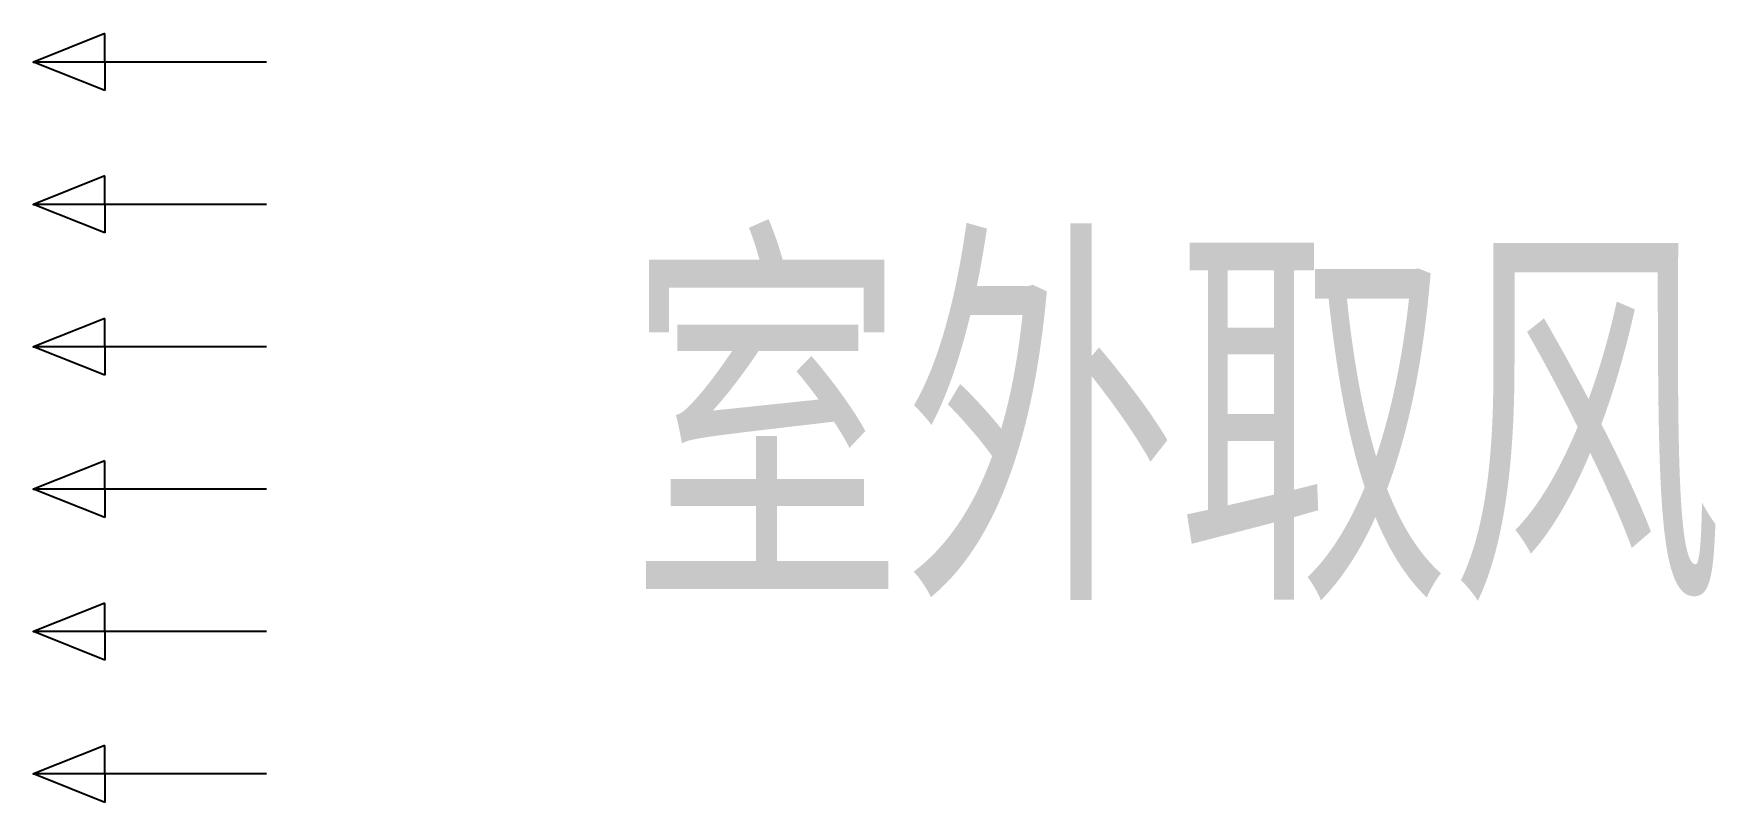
# Model space of a CAD drawing. Header units: inches. Extents: x 15 to 3191, y -520 to 602.
# Drawn here: x 585.26 to 604.95, y 185.99 to 194.99 of the extents above; entities that cross this region are included whole.
import ezdxf

# ---------------------------------------------------------------- set-up
doc = ezdxf.new("R2010")
doc.units = ezdxf.units.IN
doc.layers.add('通风设备', color=3, linetype='Continuous')
doc.styles.add('HW', font='wromans.shx', dxfattribs={"bigfont": 'hztxtc.shx'})

msp = doc.modelspace()

# ---------------------------------------------------------------- linework, layer by layer
at = {"layer": '通风设备', "color": 3}
for p, q in [((586.095, 194.99), (585.262, 194.656)), ((586.095, 194.656), (586.095, 194.99)), ((587.989, 194.656), (585.262, 194.656)), ((586.095, 194.323), (585.262, 194.656)), ((586.095, 194.656), (586.095, 194.323)), ((586.095, 193.323), (585.262, 192.99)), ((586.095, 192.99), (586.095, 193.323)), ((587.989, 192.99), (585.262, 192.99)), ((586.095, 192.656), (585.262, 192.99)), ((586.095, 192.99), (586.095, 192.656)), ((586.095, 191.656), (585.262, 191.323)), ((586.095, 191.323), (586.095, 191.656)), ((587.989, 191.323), (585.262, 191.323)), ((586.095, 190.99), (585.262, 191.323)), ((586.095, 191.323), (586.095, 190.99)), ((586.095, 189.99), (585.262, 189.656)), ((586.095, 189.656), (586.095, 189.99)), ((587.989, 189.656), (585.262, 189.656)), ((586.095, 189.323), (585.262, 189.656)), ((586.095, 189.656), (586.095, 189.323)), ((586.095, 188.323), (585.262, 187.99)), ((586.095, 187.99), (586.095, 188.323)), ((587.989, 187.99), (585.262, 187.99)), ((586.095, 187.656), (585.262, 187.99)), ((586.095, 187.99), (586.095, 187.656)), ((586.095, 186.656), (585.262, 186.323)), ((586.095, 186.323), (586.095, 186.656)), ((587.989, 186.323), (585.262, 186.323)), ((586.095, 185.99), (585.262, 186.323)), ((586.095, 186.323), (586.095, 185.99))]:
    msp.add_line(p, q, dxfattribs=at)
for p in [(585.262, 194.656), (585.262, 192.99), (585.262, 191.323), (585.262, 189.656), (585.262, 187.99), (585.262, 186.323)]:
    msp.add_point(p, dxfattribs=at)

# ---------------------------------------------------------------- texts
at = {"style": 'HW', "width": 0.8}
msp.add_text('室外取风', height=4, dxfattribs=at).set_placement((592.244, 188.354))

doc.saveas('drawing.dxf')
